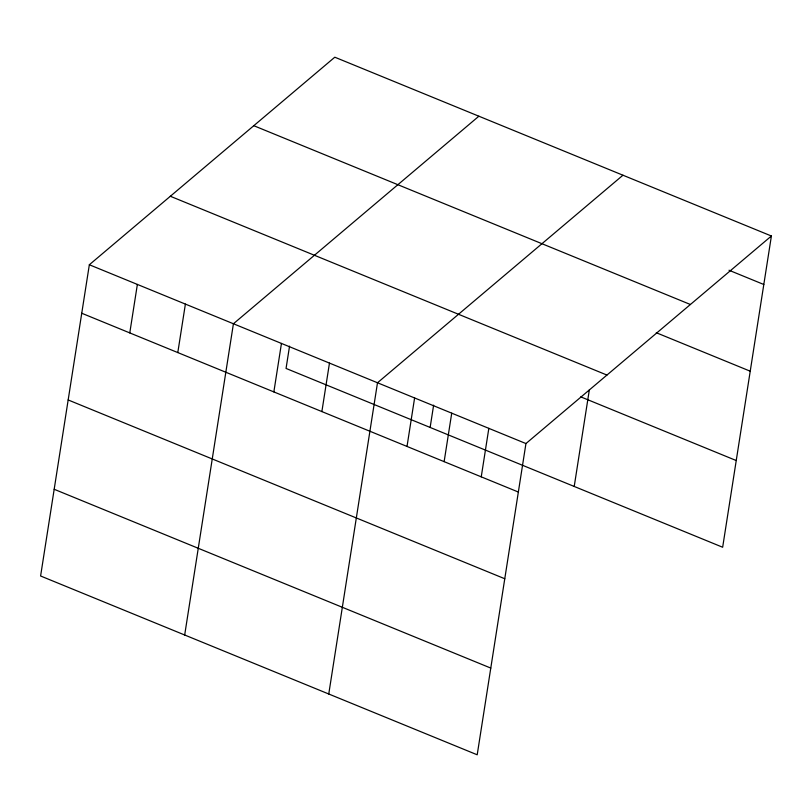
<?xml version="1.0" encoding="UTF-8"?>
<svg xmlns="http://www.w3.org/2000/svg" width="812" height="812" viewBox="0 0 812 812"><rect width="100%" height="100%" fill="white"/><g stroke="black" fill="none" stroke-linecap="round" stroke-linejoin="round"><path stroke-width="1.22" d="M89.34 264.753L40.6 575.992L477.202 754.795L525.943 443.555L771.4 236.008L334.798 57.205L89.34 264.753L525.943 443.555M129.778 332.91L137.37 284.423M177.798 352.57L185.39 304.094M184.679 634.994L233.42 323.765L478.877 116.207M273.857 391.912L281.449 343.425M289.549 346.145L286.057 368.445L722.66 547.247L771.4 236.008M321.877 411.582L329.469 363.096M328.758 694.006L377.499 382.767L622.956 175.219M407.015 446.448L414.607 397.961M430.137 427.447L433.628 405.147M444.134 461.642L451.726 413.166M481.242 476.847L488.834 428.36M574.216 486.449L589.35 389.821M729.014 270.244L763.808 284.494M253.791 125.698L690.403 304.5M656.289 332.727L750.227 371.196M170.337 196.26L606.95 375.063M580.763 396.865L736.24 460.536M81.748 313.239L518.35 492.042M68.167 399.951L504.78 578.753M54.181 489.281L490.783 668.083"/></g></svg>
